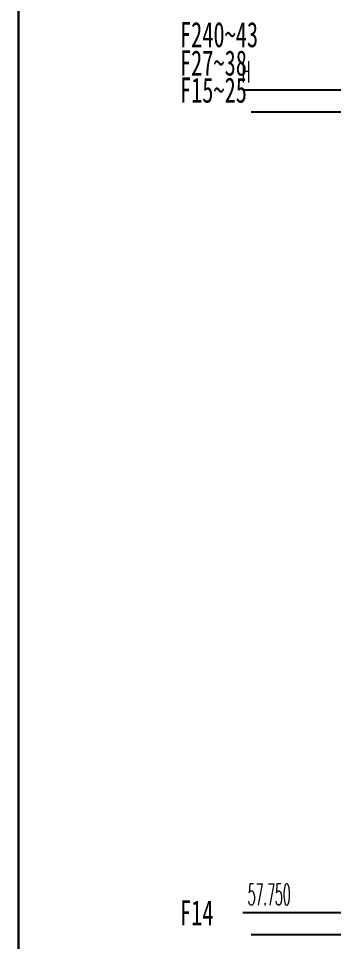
# Model space of a CAD drawing. Header units: millimetres. Extents: x 12351878 to 12381578, y 696206 to 738256.
# Drawn here: x 12371478 to 12373661, y 715284 to 721680 of the extents above; entities that cross this region are included whole.
import ezdxf

# ---------------------------------------------------------------- set-up
doc = ezdxf.new("R2010")
doc.units = ezdxf.units.MM
doc.header["$LTSCALE"] = 1000
doc.linetypes.add('DOTE', pattern=[2.42, 2, -0.2, 0.02, -0.2])
for name, color, linetype in [('A-ANNO-DIMS', 3, 'Continuous'), ('A-ANNO-ELEV', 3, 'Continuous'), ('A-ANNO-TEXT', 7, 'Continuous'), ('DOTE', 16, 'DOTE'), ('PUB_TEXT', 7, 'Continuous')]:
    doc.layers.add(name, color=color, linetype=linetype)
doc.styles.add('_TCH_DIM', font='SIMPLEX.shx', dxfattribs={"width": 0.6, "bigfont": 'GBCBIG.shx'})
doc.styles.add('宋体', font='', dxfattribs={"width": 0.65})
doc.styles.get('宋体').set_extended_font_data('SimSun')

# ---------------------------------------------------------------- blocks, each defined once
blk = doc.blocks.new('asdgfdfssh')
blk.add_lwpolyline([(0, 37050), (9550, 37050), (9550, 0), (0, 0)], close=True)

msp = doc.modelspace()

# ---------------------------------------------------------------- linework, layer by layer
at = {"layer": 'A-ANNO-DIMS'}
msp.add_point((12371477.5, 720385), dxfattribs=at)
at = {"layer": 'A-ANNO-ELEV'}
for p, q in [((12373981.5, 721183.5), (12373031.5, 721183.5)), ((12373981.5, 715483.5), (12373031.5, 715483.5))]:
    msp.add_line(p, q, dxfattribs=at)
at = {"layer": 'DOTE'}
for p, q in [((12373089.5, 721033.5), (12380433.5, 721033.5)), ((12373089.5, 715333.5), (12380433.5, 715333.5))]:
    msp.add_line(p, q, dxfattribs=at)

# ---------------------------------------------------------------- block references
for p in [(12361927.5, 699956.4), (12371477.5, 699956.4)]:
    msp.add_blockref('asdgfdfssh', p)

# ---------------------------------------------------------------- texts
at = {"layer": 'A-ANNO-TEXT', "style": '_TCH_DIM', "width": 0.423529}
for s, height, p in [('H', 148.8, (12373022.8, 721236)), ('57.750', 148.75, (12373066, 715536))]:
    msp.add_text(s, height=height, dxfattribs=at).set_placement(p)
at = {"layer": 'PUB_TEXT', "style": '宋体', "width": 0.65}
for s, p in [('F240~43', (12372596.3, 721480.6)), ('F27~38', (12372596.3, 721283.6)), ('F15~25', (12372596.3, 721095.6)), ('F14', (12372596.3, 715395.6))]:
    msp.add_text(s, height=175, dxfattribs=at).set_placement(p)

doc.saveas('drawing.dxf')
